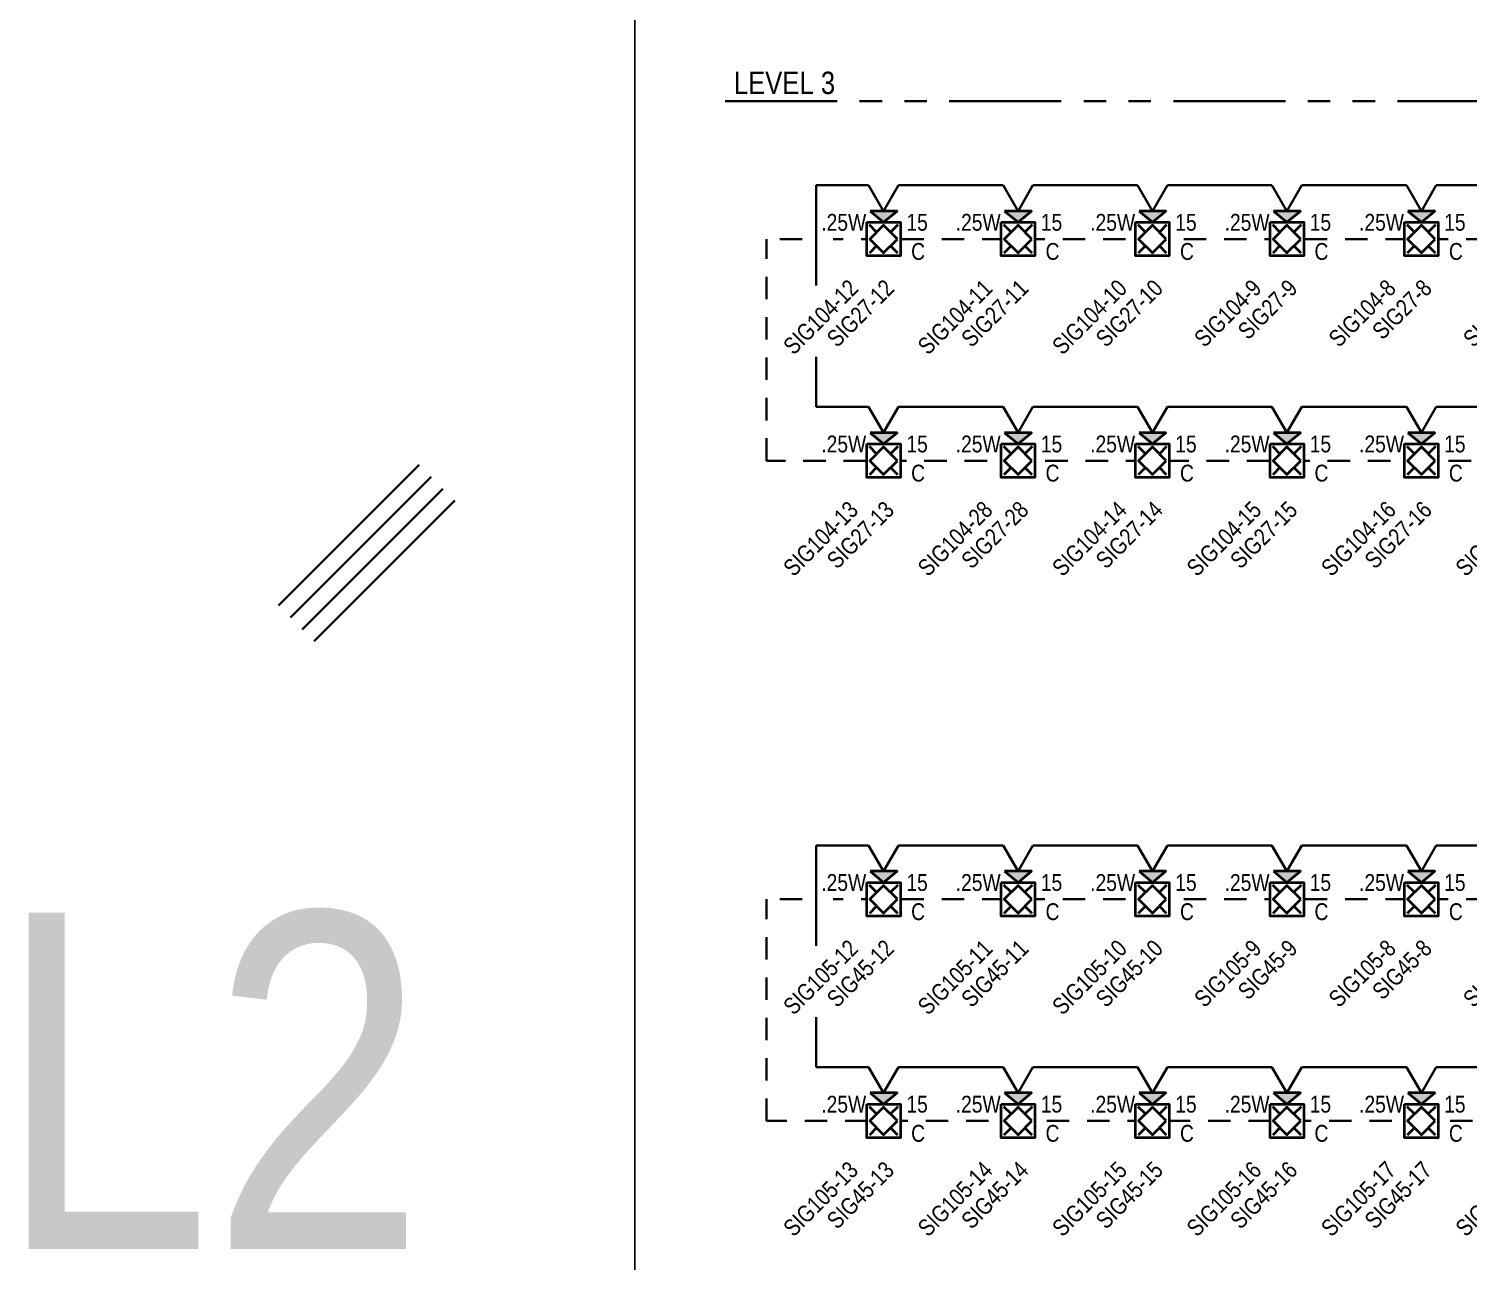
# Model space of a CAD drawing. Header units: inches. Extents: x 84 to 207, y -12 to 77.
# Drawn here: x 115.13 to 123.16, y 10.21 to 17.08 of the extents above; entities that cross this region are included whole.
import ezdxf
from ezdxf.enums import TextEntityAlignment as Align

# ---------------------------------------------------------------- set-up
doc = ezdxf.new("R2010")
doc.units = ezdxf.units.IN
doc.header["$MEASUREMENT"] = 0
doc.set_wipeout_variables(frame=1)
doc.linetypes.add('HIDDEN2', pattern=[0.1875, 0.125, -0.0625])
doc.linetypes.add('PHANTOM2', pattern=[1.25, 0.625, -0.125, 0.125, -0.125, 0.125, -0.125])
for name, color, linetype, lineweight in [('F-ALRM-INDC', 83, 'Continuous', 40), ('F-ALRM-WIRE-DTCT', 151, 'Continuous', 35), ('F-ALRM-WIRE-INDC', 3, 'Continuous', 35), ('F-ALRM-WIRE-SPKR', 221, 'HIDDEN2', 35), ('F-ANNO-INDC', 3, 'Continuous', 25), ('F-ANNO-INDC-ADDR', 91, 'Continuous', 25), ('F-ANNO-INDC-CAND', 120, 'Continuous', 25), ('F-ANNO-INDC-DESC', 111, 'Continuous', 25), ('F-ANNO-INDC-NOTE', 110, 'Continuous', 25), ('F-ANNO-SPKR-ADDR', 210, 'Continuous', 25), ('F-ANNO-SPKR-WATT', 220, 'Continuous', 25), ('F-ANNO-TEXT', 7, 'Continuous', 25), ('F-ANNO-WIPE', 7, 'Continuous', 0)]:
    doc.layers.add(name, color=color, linetype=linetype, lineweight=lineweight)
doc.styles.add('Body', font='', dxfattribs={"height": 0.09375})
doc.styles.get("Standard").update_dxf_attribs({"font": 'arial.ttf'})
doc.styles.get('Body').set_extended_font_data('Arial Narrow')

# ---------------------------------------------------------------- blocks, each defined once
blk = doc.blocks.new('*U22')
at = {"color": 0, "linetype": 'ByBlock', "lineweight": -2, "style": 'Body', "flags": 9}
blk.add_attdef('WIREDROP', text='', height=0.00938, dxfattribs=at).set_placement((0, -0.1449), align=Align.MIDDLE_CENTER)
at = {"layer": 'F-ANNO-INDC-ADDR', "style": 'Body', "flags": 8}
blk.add_attdef('NACTAG', text='', height=0.0938, rotation=45, dxfattribs=at).set_placement((-0.2007, -0.2176), align=Align.TOP_RIGHT)
at = {"layer": 'F-ANNO-INDC-DESC', "lineweight": 30, "flags": 51}
blk.add_attdef('DESCRIPTION', text='', height=0.0938, rotation=45, dxfattribs=at).set_placement((0.2007, -0.2176), align=Align.TOP_RIGHT)
at = {"layer": 'F-ANNO-INDC-NOTE', "lineweight": 30, "flags": 104}
blk.add_attdef('NOTES', text='', height=0.0938, dxfattribs=at).set_placement((-0.1927, -0.0693), align=Align.MIDDLE_RIGHT)
at = {"layer": 'F-ANNO-SPKR-ADDR', "style": 'Body', "flags": 8}
blk.add_attdef('SPEAKTAG', text='', height=0.0938, rotation=45, dxfattribs=at).set_placement((0, -0.2176), align=Align.TOP_RIGHT)
at = {"linetype": 'ByBlock', "ltscale": 0.5}
blk.add_wipeout([(-0.0938, 0.0937), (0.0937, 0.0937), (0.0937, -0.0938), (-0.0938, -0.0938)], dxfattribs=at).dxf.layer = 'F-ANNO-WIPE'
at = {"color": 0, "linetype": 'ByBlock', "lineweight": -2, "ltscale": 0.5}
for p, q in [((-0.0387, -0.0387), (-0.0793, -0.0793)), ((0.0793, -0.0793), (0.0387, -0.0387))]:
    blk.add_line(p, q, dxfattribs=at)
at = {"color": 0, "linetype": 'ByBlock', "lineweight": -2, "style": 'Body', "flags": 9}
blk.add_attdef('WIRE', (-0.0007, 0), '', height=0.00938, dxfattribs=at)
for tag, p in [('CONNFROM_SPEAK', (0, -0.1336)), ('CONNFROM_NAC', (0, -0.121)), ('ELEVATION', (0, -0.1084)), ('PID', (0, -0.0962))]:
    blk.add_attdef(tag, text='', height=0.00938, dxfattribs=at).set_placement(p, align=Align.MIDDLE_CENTER)
at = {"layer": 'F-ANNO-INDC', "style": 'Body', "flags": 8}
blk.add_attdef('CEIL', text='', height=0.0938, dxfattribs=at).set_placement((0.1927, -0.0693), align=Align.MIDDLE_CENTER)
at = {"layer": 'F-ANNO-INDC-NOTE', "style": 'Body'}
blk.add_attdef('NOTE', text='', height=0.0938, dxfattribs=at).set_placement((-0.1927, -0.0693), align=Align.MIDDLE_CENTER)
at = {"linetype": 'ByBlock'}
blk.add_wipeout([(-0.075, 0.1562), (0, 0.0937), (0.075, 0.1562)], dxfattribs=at).dxf.layer = 'F-ANNO-WIPE'
h = blk.add_hatch(color=0)
h.dxf.hatch_style = 1
h.paths.add_polyline_path([(0.075, 0.1562), (-0.075, 0.1562), (0, 0.0937)])
at = {"color": 0, "linetype": 'ByBlock', "lineweight": -2, "ltscale": 0.5}
for p, q in [((-0.0387, 0.0387), (-0.0793, 0.0793)), ((0.0793, 0.0793), (0.0387, 0.0387))]:
    blk.add_line(p, q, dxfattribs=at)
for points in [[(-0.0938, 0.0937), (0.0937, 0.0937), (0.0937, -0.0938), (-0.0938, -0.0938)], [(0.0774, 0), (0, 0.0774), (-0.0774, 0), (0, -0.0774)]]:
    blk.add_lwpolyline(points, close=True, dxfattribs=at)
at = {"color": 0, "linetype": 'ByBlock', "lineweight": -2}
blk.add_lwpolyline([(-0.075, 0.1562), (0, 0.0937), (0.075, 0.1562)], close=True, dxfattribs=at)
at = {"layer": 'F-ANNO-INDC', "style": 'Body', "flags": 8}
for tag, p in [('WG', (-0.1927, 0.229)), ('WP', (0.1927, 0.229))]:
    blk.add_attdef(tag, text='', height=0.0938, dxfattribs=at).set_placement(p, align=Align.MIDDLE_CENTER)
at = {"layer": 'F-ANNO-INDC-CAND', "style": 'Body', "flags": 8}
blk.add_attdef('CD', text='', height=0.0938, dxfattribs=at).set_placement((0.1871, 0.0933), align=Align.MIDDLE_CENTER)
at = {"layer": 'F-ANNO-SPKR-WATT', "linetype": 'Continuous', "style": 'Body', "flags": 8}
blk.add_attdef('WATT', text='', height=0.0938, dxfattribs=at).set_placement((-0.2221, 0.0933), align=Align.MIDDLE_CENTER)
blk = doc.blocks.new('*U64')
at = {"color": 0, "linetype": 'ByBlock', "lineweight": -2}
for points in [[(0, 0.1557), (-0.0833, 0.3)], [(0, 0.1557), (0.0833, 0.3)], [(0.0833, 0.3), (0.6667, 0.3)]]:
    blk.add_lwpolyline(points, dxfattribs=at)

msp = doc.modelspace()

# ---------------------------------------------------------------- linework, layer by layer
at = {"layer": 'F-ALRM-WIRE-DTCT', "color": 251, "linetype": 'PHANTOM2', "true_color": 0x636466}
msp.add_line((119.0119, 16.679), (147.5653, 16.679), dxfattribs=at)
at = {"layer": 'F-ALRM-WIRE-INDC'}
for p, q in [((119.8121, 16.2102), (119.5204, 16.2102)), ((119.8121, 14.9743), (119.5204, 14.9743)), ((117.3049, 14.6502), (116.5202, 13.8655)), ((117.3712, 14.5839), (116.5865, 13.7992)), ((117.4375, 14.5176), (116.6527, 13.7329)), ((117.5038, 14.4513), (116.719, 13.6666)), ((119.8121, 12.5289), (119.5204, 12.5289)), ((119.8121, 11.293), (119.5204, 11.293))]:
    msp.add_line(p, q, dxfattribs=at)
at = {"layer": 'F-ALRM-WIRE-SPKR'}
for p, q in [((119.2429, 14.6737), (119.2429, 15.9097)), ((119.2429, 10.9924), (119.2429, 12.2284))]:
    msp.add_line(p, q, dxfattribs=at)
for points in [[(128.8954, 15.9097), (119.6141, 15.9097)], [(128.7978, 14.6737), (119.2429, 14.6737)], [(128.8954, 12.2284), (119.6141, 12.2284)], [(129.9305, 10.9924), (119.2429, 10.9924)]]:
    msp.add_lwpolyline(points, dxfattribs=at)

# ---------------------------------------------------------------- texts
at = {"layer": 'Defpoints', "color": 6, "style": 'Body'}
msp.add_text('L2', height=1.875, dxfattribs=at).set_placement((114.9507, 10.2789))
at = {"layer": 'F-ANNO-TEXT', "insert": (119.06, 16.7162), "char_height": 0.125, "width": 0.859512, "attachment_point": 7, "style": 'Body'}
msp.add_mtext('LEVEL 3', dxfattribs=at)

# ---------------------------------------------------------------- next in the draw order: block references
at = {"layer": 'F-ALRM-INDC'}
ref = msp.add_blockref('*U22', (123.6454, 15.9097), dxfattribs=at)
ref.add_attrib('CEIL', 'C', dxfattribs={"layer": 'F-ANNO-INDC', "height": 0.0938, "style": 'Body'}).set_placement((123.838, 15.8404), align=Align.MIDDLE_CENTER)
ref.add_attrib('NACTAG', 'SIG104-7', dxfattribs={"layer": 'F-ANNO-INDC-ADDR', "height": 0.09375, "rotation": 45, "style": 'Body'}).set_placement((123.4447, 15.6921), align=Align.TOP_RIGHT)
ref.add_attrib('CD', '15', dxfattribs={"layer": 'F-ANNO-INDC-CAND', "height": 0.09375, "style": 'Body'}).set_placement((123.8324, 16.003), align=Align.MIDDLE_CENTER)
ref.add_attrib('SPEAKTAG', 'SIG27-7', dxfattribs={"layer": 'F-ANNO-SPKR-ADDR', "height": 0.09375, "rotation": 45, "style": 'Body'}).set_placement((123.6454, 15.6921), align=Align.TOP_RIGHT)
ref.add_attrib('WATT', '.25W', dxfattribs={"layer": 'F-ANNO-SPKR-WATT', "linetype": 'Continuous', "height": 0.09375, "style": 'Body'}).set_placement((123.4233, 16.003), align=Align.MIDDLE_CENTER)
ref = msp.add_blockref('*U22', (119.8954, 14.6737), dxfattribs=at)
ref.add_attrib('CEIL', 'C', dxfattribs={"layer": 'F-ANNO-INDC', "height": 0.0938, "style": 'Body'}).set_placement((120.088, 14.6045), align=Align.MIDDLE_CENTER)
ref.add_attrib('NACTAG', 'SIG104-13', dxfattribs={"layer": 'F-ANNO-INDC-ADDR', "height": 0.09375, "rotation": 45, "style": 'Body'}).set_placement((119.6947, 14.4561), align=Align.TOP_RIGHT)
ref.add_attrib('CD', '15', dxfattribs={"layer": 'F-ANNO-INDC-CAND', "height": 0.09375, "style": 'Body'}).set_placement((120.0824, 14.767), align=Align.MIDDLE_CENTER)
ref.add_attrib('SPEAKTAG', 'SIG27-13', dxfattribs={"layer": 'F-ANNO-SPKR-ADDR', "height": 0.09375, "rotation": 45, "style": 'Body'}).set_placement((119.8954, 14.4561), align=Align.TOP_RIGHT)
ref.add_attrib('WATT', '.25W', dxfattribs={"layer": 'F-ANNO-SPKR-WATT', "linetype": 'Continuous', "height": 0.09375, "style": 'Body'}).set_placement((119.6733, 14.767), align=Align.MIDDLE_CENTER)
ref = msp.add_blockref('*U22', (121.3954, 14.6737), dxfattribs=at)
ref.add_attrib('CEIL', 'C', dxfattribs={"layer": 'F-ANNO-INDC', "height": 0.0938, "style": 'Body'}).set_placement((121.588, 14.6045), align=Align.MIDDLE_CENTER)
ref.add_attrib('NACTAG', 'SIG104-14', dxfattribs={"layer": 'F-ANNO-INDC-ADDR', "height": 0.09375, "rotation": 45, "style": 'Body'}).set_placement((121.1947, 14.4561), align=Align.TOP_RIGHT)
ref.add_attrib('CD', '15', dxfattribs={"layer": 'F-ANNO-INDC-CAND', "height": 0.09375, "style": 'Body'}).set_placement((121.5824, 14.767), align=Align.MIDDLE_CENTER)
ref.add_attrib('SPEAKTAG', 'SIG27-14', dxfattribs={"layer": 'F-ANNO-SPKR-ADDR', "height": 0.09375, "rotation": 45, "style": 'Body'}).set_placement((121.3954, 14.4561), align=Align.TOP_RIGHT)
ref.add_attrib('WATT', '.25W', dxfattribs={"layer": 'F-ANNO-SPKR-WATT', "linetype": 'Continuous', "height": 0.09375, "style": 'Body'}).set_placement((121.1733, 14.767), align=Align.MIDDLE_CENTER)
ref = msp.add_blockref('*U22', (123.6454, 12.2284), dxfattribs=at)
ref.add_attrib('CEIL', 'C', dxfattribs={"layer": 'F-ANNO-INDC', "height": 0.0938, "style": 'Body'}).set_placement((123.838, 12.1591), align=Align.MIDDLE_CENTER)
ref.add_attrib('NACTAG', 'SIG105-7', dxfattribs={"layer": 'F-ANNO-INDC-ADDR', "height": 0.09375, "rotation": 45, "style": 'Body'}).set_placement((123.4447, 12.0108), align=Align.TOP_RIGHT)
ref.add_attrib('CD', '15', dxfattribs={"layer": 'F-ANNO-INDC-CAND', "height": 0.09375, "style": 'Body'}).set_placement((123.8324, 12.3217), align=Align.MIDDLE_CENTER)
ref.add_attrib('SPEAKTAG', 'SIG45-7', dxfattribs={"layer": 'F-ANNO-SPKR-ADDR', "height": 0.09375, "rotation": 45, "style": 'Body'}).set_placement((123.6454, 12.0108), align=Align.TOP_RIGHT)
ref.add_attrib('WATT', '.25W', dxfattribs={"layer": 'F-ANNO-SPKR-WATT', "linetype": 'Continuous', "height": 0.09375, "style": 'Body'}).set_placement((123.4233, 12.3217), align=Align.MIDDLE_CENTER)
ref = msp.add_blockref('*U22', (119.8954, 10.9924), dxfattribs=at)
ref.add_attrib('CEIL', 'C', dxfattribs={"layer": 'F-ANNO-INDC', "height": 0.0938, "style": 'Body'}).set_placement((120.088, 10.9231), align=Align.MIDDLE_CENTER)
ref.add_attrib('NACTAG', 'SIG105-13', dxfattribs={"layer": 'F-ANNO-INDC-ADDR', "height": 0.09375, "rotation": 45, "style": 'Body'}).set_placement((119.6947, 10.7748), align=Align.TOP_RIGHT)
ref.add_attrib('CD', '15', dxfattribs={"layer": 'F-ANNO-INDC-CAND', "height": 0.09375, "style": 'Body'}).set_placement((120.0824, 11.0857), align=Align.MIDDLE_CENTER)
ref.add_attrib('SPEAKTAG', 'SIG45-13', dxfattribs={"layer": 'F-ANNO-SPKR-ADDR', "height": 0.09375, "rotation": 45, "style": 'Body'}).set_placement((119.8954, 10.7748), align=Align.TOP_RIGHT)
ref.add_attrib('WATT', '.25W', dxfattribs={"layer": 'F-ANNO-SPKR-WATT', "linetype": 'Continuous', "height": 0.09375, "style": 'Body'}).set_placement((119.6733, 11.0857), align=Align.MIDDLE_CENTER)

# ---------------------------------------------------------------- next in the draw order: block references
ref = msp.add_blockref('*U22', (122.8954, 15.9097), dxfattribs=at)
ref.add_attrib('CEIL', 'C', dxfattribs={"layer": 'F-ANNO-INDC', "height": 0.0938, "style": 'Body'}).set_placement((123.088, 15.8404), align=Align.MIDDLE_CENTER)
ref.add_attrib('NACTAG', 'SIG104-8', dxfattribs={"layer": 'F-ANNO-INDC-ADDR', "height": 0.09375, "rotation": 45, "style": 'Body'}).set_placement((122.6947, 15.6921), align=Align.TOP_RIGHT)
ref.add_attrib('CD', '15', dxfattribs={"layer": 'F-ANNO-INDC-CAND', "height": 0.09375, "style": 'Body'}).set_placement((123.0824, 16.003), align=Align.MIDDLE_CENTER)
ref.add_attrib('SPEAKTAG', 'SIG27-8', dxfattribs={"layer": 'F-ANNO-SPKR-ADDR', "height": 0.09375, "rotation": 45, "style": 'Body'}).set_placement((122.8954, 15.6921), align=Align.TOP_RIGHT)
ref.add_attrib('WATT', '.25W', dxfattribs={"layer": 'F-ANNO-SPKR-WATT', "linetype": 'Continuous', "height": 0.09375, "style": 'Body'}).set_placement((122.6733, 16.003), align=Align.MIDDLE_CENTER)
ref = msp.add_blockref('*U22', (120.6454, 14.6737), dxfattribs=at)
ref.add_attrib('CEIL', 'C', dxfattribs={"layer": 'F-ANNO-INDC', "height": 0.0938, "style": 'Body'}).set_placement((120.838, 14.6045), align=Align.MIDDLE_CENTER)
ref.add_attrib('NACTAG', 'SIG104-28', dxfattribs={"layer": 'F-ANNO-INDC-ADDR', "height": 0.09375, "rotation": 45, "style": 'Body'}).set_placement((120.4447, 14.4561), align=Align.TOP_RIGHT)
ref.add_attrib('CD', '15', dxfattribs={"layer": 'F-ANNO-INDC-CAND', "height": 0.09375, "style": 'Body'}).set_placement((120.8324, 14.767), align=Align.MIDDLE_CENTER)
ref.add_attrib('SPEAKTAG', 'SIG27-28', dxfattribs={"layer": 'F-ANNO-SPKR-ADDR', "height": 0.09375, "rotation": 45, "style": 'Body'}).set_placement((120.6454, 14.4561), align=Align.TOP_RIGHT)
ref.add_attrib('WATT', '.25W', dxfattribs={"layer": 'F-ANNO-SPKR-WATT', "linetype": 'Continuous', "height": 0.09375, "style": 'Body'}).set_placement((120.4233, 14.767), align=Align.MIDDLE_CENTER)
ref = msp.add_blockref('*U22', (122.1454, 14.6737), dxfattribs=at)
ref.add_attrib('CEIL', 'C', dxfattribs={"layer": 'F-ANNO-INDC', "height": 0.0938, "style": 'Body'}).set_placement((122.338, 14.6045), align=Align.MIDDLE_CENTER)
ref.add_attrib('NACTAG', 'SIG104-15', dxfattribs={"layer": 'F-ANNO-INDC-ADDR', "height": 0.09375, "rotation": 45, "style": 'Body'}).set_placement((121.9447, 14.4561), align=Align.TOP_RIGHT)
ref.add_attrib('CD', '15', dxfattribs={"layer": 'F-ANNO-INDC-CAND', "height": 0.09375, "style": 'Body'}).set_placement((122.3324, 14.767), align=Align.MIDDLE_CENTER)
ref.add_attrib('SPEAKTAG', 'SIG27-15', dxfattribs={"layer": 'F-ANNO-SPKR-ADDR', "height": 0.09375, "rotation": 45, "style": 'Body'}).set_placement((122.1454, 14.4561), align=Align.TOP_RIGHT)
ref.add_attrib('WATT', '.25W', dxfattribs={"layer": 'F-ANNO-SPKR-WATT', "linetype": 'Continuous', "height": 0.09375, "style": 'Body'}).set_placement((121.9233, 14.767), align=Align.MIDDLE_CENTER)
ref = msp.add_blockref('*U22', (122.8954, 12.2284), dxfattribs=at)
ref.add_attrib('CEIL', 'C', dxfattribs={"layer": 'F-ANNO-INDC', "height": 0.0938, "style": 'Body'}).set_placement((123.088, 12.1591), align=Align.MIDDLE_CENTER)
ref.add_attrib('NACTAG', 'SIG105-8', dxfattribs={"layer": 'F-ANNO-INDC-ADDR', "height": 0.09375, "rotation": 45, "style": 'Body'}).set_placement((122.6947, 12.0108), align=Align.TOP_RIGHT)
ref.add_attrib('CD', '15', dxfattribs={"layer": 'F-ANNO-INDC-CAND', "height": 0.09375, "style": 'Body'}).set_placement((123.0824, 12.3217), align=Align.MIDDLE_CENTER)
ref.add_attrib('SPEAKTAG', 'SIG45-8', dxfattribs={"layer": 'F-ANNO-SPKR-ADDR', "height": 0.09375, "rotation": 45, "style": 'Body'}).set_placement((122.8954, 12.0108), align=Align.TOP_RIGHT)
ref.add_attrib('WATT', '.25W', dxfattribs={"layer": 'F-ANNO-SPKR-WATT', "linetype": 'Continuous', "height": 0.09375, "style": 'Body'}).set_placement((122.6733, 12.3217), align=Align.MIDDLE_CENTER)
ref = msp.add_blockref('*U22', (120.6454, 10.9924), dxfattribs=at)
ref.add_attrib('CEIL', 'C', dxfattribs={"layer": 'F-ANNO-INDC', "height": 0.0938, "style": 'Body'}).set_placement((120.838, 10.9231), align=Align.MIDDLE_CENTER)
ref.add_attrib('NACTAG', 'SIG105-14', dxfattribs={"layer": 'F-ANNO-INDC-ADDR', "height": 0.09375, "rotation": 45, "style": 'Body'}).set_placement((120.4447, 10.7748), align=Align.TOP_RIGHT)
ref.add_attrib('CD', '15', dxfattribs={"layer": 'F-ANNO-INDC-CAND', "height": 0.09375, "style": 'Body'}).set_placement((120.8324, 11.0857), align=Align.MIDDLE_CENTER)
ref.add_attrib('SPEAKTAG', 'SIG45-14', dxfattribs={"layer": 'F-ANNO-SPKR-ADDR', "height": 0.09375, "rotation": 45, "style": 'Body'}).set_placement((120.6454, 10.7748), align=Align.TOP_RIGHT)
ref.add_attrib('WATT', '.25W', dxfattribs={"layer": 'F-ANNO-SPKR-WATT', "linetype": 'Continuous', "height": 0.09375, "style": 'Body'}).set_placement((120.4233, 11.0857), align=Align.MIDDLE_CENTER)

# ---------------------------------------------------------------- next in the draw order: block references
ref = msp.add_blockref('*U22', (122.1454, 15.9097), dxfattribs=at)
ref.add_attrib('CEIL', 'C', dxfattribs={"layer": 'F-ANNO-INDC', "height": 0.0938, "style": 'Body'}).set_placement((122.338, 15.8404), align=Align.MIDDLE_CENTER)
ref.add_attrib('NACTAG', 'SIG104-9', dxfattribs={"layer": 'F-ANNO-INDC-ADDR', "height": 0.09375, "rotation": 45, "style": 'Body'}).set_placement((121.9447, 15.6921), align=Align.TOP_RIGHT)
ref.add_attrib('CD', '15', dxfattribs={"layer": 'F-ANNO-INDC-CAND', "height": 0.09375, "style": 'Body'}).set_placement((122.3324, 16.003), align=Align.MIDDLE_CENTER)
ref.add_attrib('SPEAKTAG', 'SIG27-9', dxfattribs={"layer": 'F-ANNO-SPKR-ADDR', "height": 0.09375, "rotation": 45, "style": 'Body'}).set_placement((122.1454, 15.6921), align=Align.TOP_RIGHT)
ref.add_attrib('WATT', '.25W', dxfattribs={"layer": 'F-ANNO-SPKR-WATT', "linetype": 'Continuous', "height": 0.09375, "style": 'Body'}).set_placement((121.9233, 16.003), align=Align.MIDDLE_CENTER)
ref = msp.add_blockref('*U22', (122.8954, 14.6737), dxfattribs=at)
ref.add_attrib('CEIL', 'C', dxfattribs={"layer": 'F-ANNO-INDC', "height": 0.0938, "style": 'Body'}).set_placement((123.088, 14.6045), align=Align.MIDDLE_CENTER)
ref.add_attrib('NACTAG', 'SIG104-16', dxfattribs={"layer": 'F-ANNO-INDC-ADDR', "height": 0.09375, "rotation": 45, "style": 'Body'}).set_placement((122.6947, 14.4561), align=Align.TOP_RIGHT)
ref.add_attrib('CD', '15', dxfattribs={"layer": 'F-ANNO-INDC-CAND', "height": 0.09375, "style": 'Body'}).set_placement((123.0824, 14.767), align=Align.MIDDLE_CENTER)
ref.add_attrib('SPEAKTAG', 'SIG27-16', dxfattribs={"layer": 'F-ANNO-SPKR-ADDR', "height": 0.09375, "rotation": 45, "style": 'Body'}).set_placement((122.8954, 14.4561), align=Align.TOP_RIGHT)
ref.add_attrib('WATT', '.25W', dxfattribs={"layer": 'F-ANNO-SPKR-WATT', "linetype": 'Continuous', "height": 0.09375, "style": 'Body'}).set_placement((122.6733, 14.767), align=Align.MIDDLE_CENTER)
ref = msp.add_blockref('*U22', (122.1454, 12.2284), dxfattribs=at)
ref.add_attrib('CEIL', 'C', dxfattribs={"layer": 'F-ANNO-INDC', "height": 0.0938, "style": 'Body'}).set_placement((122.338, 12.1591), align=Align.MIDDLE_CENTER)
ref.add_attrib('NACTAG', 'SIG105-9', dxfattribs={"layer": 'F-ANNO-INDC-ADDR', "height": 0.09375, "rotation": 45, "style": 'Body'}).set_placement((121.9447, 12.0108), align=Align.TOP_RIGHT)
ref.add_attrib('CD', '15', dxfattribs={"layer": 'F-ANNO-INDC-CAND', "height": 0.09375, "style": 'Body'}).set_placement((122.3324, 12.3217), align=Align.MIDDLE_CENTER)
ref.add_attrib('SPEAKTAG', 'SIG45-9', dxfattribs={"layer": 'F-ANNO-SPKR-ADDR', "height": 0.09375, "rotation": 45, "style": 'Body'}).set_placement((122.1454, 12.0108), align=Align.TOP_RIGHT)
ref.add_attrib('WATT', '.25W', dxfattribs={"layer": 'F-ANNO-SPKR-WATT', "linetype": 'Continuous', "height": 0.09375, "style": 'Body'}).set_placement((121.9233, 12.3217), align=Align.MIDDLE_CENTER)
ref = msp.add_blockref('*U22', (121.3954, 10.9924), dxfattribs=at)
ref.add_attrib('CEIL', 'C', dxfattribs={"layer": 'F-ANNO-INDC', "height": 0.0938, "style": 'Body'}).set_placement((121.588, 10.9231), align=Align.MIDDLE_CENTER)
ref.add_attrib('NACTAG', 'SIG105-15', dxfattribs={"layer": 'F-ANNO-INDC-ADDR', "height": 0.09375, "rotation": 45, "style": 'Body'}).set_placement((121.1947, 10.7748), align=Align.TOP_RIGHT)
ref.add_attrib('CD', '15', dxfattribs={"layer": 'F-ANNO-INDC-CAND', "height": 0.09375, "style": 'Body'}).set_placement((121.5824, 11.0857), align=Align.MIDDLE_CENTER)
ref.add_attrib('SPEAKTAG', 'SIG45-15', dxfattribs={"layer": 'F-ANNO-SPKR-ADDR', "height": 0.09375, "rotation": 45, "style": 'Body'}).set_placement((121.3954, 10.7748), align=Align.TOP_RIGHT)
ref.add_attrib('WATT', '.25W', dxfattribs={"layer": 'F-ANNO-SPKR-WATT', "linetype": 'Continuous', "height": 0.09375, "style": 'Body'}).set_placement((121.1733, 11.0857), align=Align.MIDDLE_CENTER)
at = {"layer": 'F-ALRM-WIRE-INDC'}
for p in [(122.8954, 15.9102), (119.8954, 14.6743), (120.6454, 14.6743), (121.3954, 14.6743), (122.8954, 12.2289), (119.8954, 10.993)]:
    msp.add_blockref('*U64', p, dxfattribs=at)

# ---------------------------------------------------------------- next in the draw order: block references
at = {"layer": 'F-ALRM-INDC'}
ref = msp.add_blockref('*U22', (121.3954, 15.9097), dxfattribs=at)
ref.add_attrib('CEIL', 'C', dxfattribs={"layer": 'F-ANNO-INDC', "height": 0.0938, "style": 'Body'}).set_placement((121.588, 15.8404), align=Align.MIDDLE_CENTER)
ref.add_attrib('NACTAG', 'SIG104-10', dxfattribs={"layer": 'F-ANNO-INDC-ADDR', "height": 0.09375, "rotation": 45, "style": 'Body'}).set_placement((121.1947, 15.6921), align=Align.TOP_RIGHT)
ref.add_attrib('CD', '15', dxfattribs={"layer": 'F-ANNO-INDC-CAND', "height": 0.09375, "style": 'Body'}).set_placement((121.5824, 16.003), align=Align.MIDDLE_CENTER)
ref.add_attrib('SPEAKTAG', 'SIG27-10', dxfattribs={"layer": 'F-ANNO-SPKR-ADDR', "height": 0.09375, "rotation": 45, "style": 'Body'}).set_placement((121.3954, 15.6921), align=Align.TOP_RIGHT)
ref.add_attrib('WATT', '.25W', dxfattribs={"layer": 'F-ANNO-SPKR-WATT', "linetype": 'Continuous', "height": 0.09375, "style": 'Body'}).set_placement((121.1733, 16.003), align=Align.MIDDLE_CENTER)
ref = msp.add_blockref('*U22', (123.6454, 14.6737), dxfattribs=at)
ref.add_attrib('CEIL', 'C', dxfattribs={"layer": 'F-ANNO-INDC', "height": 0.0938, "style": 'Body'}).set_placement((123.838, 14.6045), align=Align.MIDDLE_CENTER)
ref.add_attrib('NACTAG', 'SIG104-17', dxfattribs={"layer": 'F-ANNO-INDC-ADDR', "height": 0.09375, "rotation": 45, "style": 'Body'}).set_placement((123.4447, 14.4561), align=Align.TOP_RIGHT)
ref.add_attrib('CD', '15', dxfattribs={"layer": 'F-ANNO-INDC-CAND', "height": 0.09375, "style": 'Body'}).set_placement((123.8324, 14.767), align=Align.MIDDLE_CENTER)
ref.add_attrib('SPEAKTAG', 'SIG27-17', dxfattribs={"layer": 'F-ANNO-SPKR-ADDR', "height": 0.09375, "rotation": 45, "style": 'Body'}).set_placement((123.6454, 14.4561), align=Align.TOP_RIGHT)
ref.add_attrib('WATT', '.25W', dxfattribs={"layer": 'F-ANNO-SPKR-WATT', "linetype": 'Continuous', "height": 0.09375, "style": 'Body'}).set_placement((123.4233, 14.767), align=Align.MIDDLE_CENTER)
ref = msp.add_blockref('*U22', (121.3954, 12.2284), dxfattribs=at)
ref.add_attrib('CEIL', 'C', dxfattribs={"layer": 'F-ANNO-INDC', "height": 0.0938, "style": 'Body'}).set_placement((121.588, 12.1591), align=Align.MIDDLE_CENTER)
ref.add_attrib('NACTAG', 'SIG105-10', dxfattribs={"layer": 'F-ANNO-INDC-ADDR', "height": 0.09375, "rotation": 45, "style": 'Body'}).set_placement((121.1947, 12.0108), align=Align.TOP_RIGHT)
ref.add_attrib('CD', '15', dxfattribs={"layer": 'F-ANNO-INDC-CAND', "height": 0.09375, "style": 'Body'}).set_placement((121.5824, 12.3217), align=Align.MIDDLE_CENTER)
ref.add_attrib('SPEAKTAG', 'SIG45-10', dxfattribs={"layer": 'F-ANNO-SPKR-ADDR', "height": 0.09375, "rotation": 45, "style": 'Body'}).set_placement((121.3954, 12.0108), align=Align.TOP_RIGHT)
ref.add_attrib('WATT', '.25W', dxfattribs={"layer": 'F-ANNO-SPKR-WATT', "linetype": 'Continuous', "height": 0.09375, "style": 'Body'}).set_placement((121.1733, 12.3217), align=Align.MIDDLE_CENTER)
ref = msp.add_blockref('*U22', (122.1454, 10.9924), dxfattribs=at)
ref.add_attrib('CEIL', 'C', dxfattribs={"layer": 'F-ANNO-INDC', "height": 0.0938, "style": 'Body'}).set_placement((122.338, 10.9231), align=Align.MIDDLE_CENTER)
ref.add_attrib('NACTAG', 'SIG105-16', dxfattribs={"layer": 'F-ANNO-INDC-ADDR', "height": 0.09375, "rotation": 45, "style": 'Body'}).set_placement((121.9447, 10.7748), align=Align.TOP_RIGHT)
ref.add_attrib('CD', '15', dxfattribs={"layer": 'F-ANNO-INDC-CAND', "height": 0.09375, "style": 'Body'}).set_placement((122.3324, 11.0857), align=Align.MIDDLE_CENTER)
ref.add_attrib('SPEAKTAG', 'SIG45-16', dxfattribs={"layer": 'F-ANNO-SPKR-ADDR', "height": 0.09375, "rotation": 45, "style": 'Body'}).set_placement((122.1454, 10.7748), align=Align.TOP_RIGHT)
ref.add_attrib('WATT', '.25W', dxfattribs={"layer": 'F-ANNO-SPKR-WATT', "linetype": 'Continuous', "height": 0.09375, "style": 'Body'}).set_placement((121.9233, 11.0857), align=Align.MIDDLE_CENTER)
at = {"layer": 'F-ALRM-WIRE-INDC'}
for p in [(122.1454, 15.9102), (122.1454, 14.6743), (122.1454, 12.2289), (120.6454, 10.993)]:
    msp.add_blockref('*U64', p, dxfattribs=at)

# ---------------------------------------------------------------- next in the draw order: block references
at = {"layer": 'F-ALRM-INDC'}
ref = msp.add_blockref('*U22', (120.6454, 15.9097), dxfattribs=at)
ref.add_attrib('CEIL', 'C', dxfattribs={"layer": 'F-ANNO-INDC', "height": 0.0938, "style": 'Body'}).set_placement((120.838, 15.8404), align=Align.MIDDLE_CENTER)
ref.add_attrib('NACTAG', 'SIG104-11', dxfattribs={"layer": 'F-ANNO-INDC-ADDR', "height": 0.09375, "rotation": 45, "style": 'Body'}).set_placement((120.4447, 15.6921), align=Align.TOP_RIGHT)
ref.add_attrib('CD', '15', dxfattribs={"layer": 'F-ANNO-INDC-CAND', "height": 0.09375, "style": 'Body'}).set_placement((120.8324, 16.003), align=Align.MIDDLE_CENTER)
ref.add_attrib('SPEAKTAG', 'SIG27-11', dxfattribs={"layer": 'F-ANNO-SPKR-ADDR', "height": 0.09375, "rotation": 45, "style": 'Body'}).set_placement((120.6454, 15.6921), align=Align.TOP_RIGHT)
ref.add_attrib('WATT', '.25W', dxfattribs={"layer": 'F-ANNO-SPKR-WATT', "linetype": 'Continuous', "height": 0.09375, "style": 'Body'}).set_placement((120.4233, 16.003), align=Align.MIDDLE_CENTER)
ref = msp.add_blockref('*U22', (120.6454, 12.2284), dxfattribs=at)
ref.add_attrib('CEIL', 'C', dxfattribs={"layer": 'F-ANNO-INDC', "height": 0.0938, "style": 'Body'}).set_placement((120.838, 12.1591), align=Align.MIDDLE_CENTER)
ref.add_attrib('NACTAG', 'SIG105-11', dxfattribs={"layer": 'F-ANNO-INDC-ADDR', "height": 0.09375, "rotation": 45, "style": 'Body'}).set_placement((120.4447, 12.0108), align=Align.TOP_RIGHT)
ref.add_attrib('CD', '15', dxfattribs={"layer": 'F-ANNO-INDC-CAND', "height": 0.09375, "style": 'Body'}).set_placement((120.8324, 12.3217), align=Align.MIDDLE_CENTER)
ref.add_attrib('SPEAKTAG', 'SIG45-11', dxfattribs={"layer": 'F-ANNO-SPKR-ADDR', "height": 0.09375, "rotation": 45, "style": 'Body'}).set_placement((120.6454, 12.0108), align=Align.TOP_RIGHT)
ref.add_attrib('WATT', '.25W', dxfattribs={"layer": 'F-ANNO-SPKR-WATT', "linetype": 'Continuous', "height": 0.09375, "style": 'Body'}).set_placement((120.4233, 12.3217), align=Align.MIDDLE_CENTER)
ref = msp.add_blockref('*U22', (122.8954, 10.9924), dxfattribs=at)
ref.add_attrib('CEIL', 'C', dxfattribs={"layer": 'F-ANNO-INDC', "height": 0.0938, "style": 'Body'}).set_placement((123.088, 10.9231), align=Align.MIDDLE_CENTER)
ref.add_attrib('NACTAG', 'SIG105-17', dxfattribs={"layer": 'F-ANNO-INDC-ADDR', "height": 0.09375, "rotation": 45, "style": 'Body'}).set_placement((122.6947, 10.7748), align=Align.TOP_RIGHT)
ref.add_attrib('CD', '15', dxfattribs={"layer": 'F-ANNO-INDC-CAND', "height": 0.09375, "style": 'Body'}).set_placement((123.0824, 11.0857), align=Align.MIDDLE_CENTER)
ref.add_attrib('SPEAKTAG', 'SIG45-17', dxfattribs={"layer": 'F-ANNO-SPKR-ADDR', "height": 0.09375, "rotation": 45, "style": 'Body'}).set_placement((122.8954, 10.7748), align=Align.TOP_RIGHT)
ref.add_attrib('WATT', '.25W', dxfattribs={"layer": 'F-ANNO-SPKR-WATT', "linetype": 'Continuous', "height": 0.09375, "style": 'Body'}).set_placement((122.6733, 11.0857), align=Align.MIDDLE_CENTER)
at = {"layer": 'F-ALRM-WIRE-INDC'}
for p in [(121.3954, 15.9102), (122.8954, 14.6743), (121.3954, 12.2289), (121.3954, 10.993)]:
    msp.add_blockref('*U64', p, dxfattribs=at)

# ---------------------------------------------------------------- next in the draw order: block references
at = {"layer": 'F-ALRM-INDC'}
ref = msp.add_blockref('*U22', (119.8954, 15.9097), dxfattribs=at)
ref.add_attrib('CEIL', 'C', dxfattribs={"layer": 'F-ANNO-INDC', "height": 0.0938, "style": 'Body'}).set_placement((120.088, 15.8404), align=Align.MIDDLE_CENTER)
ref.add_attrib('NACTAG', 'SIG104-12', dxfattribs={"layer": 'F-ANNO-INDC-ADDR', "height": 0.09375, "rotation": 45, "style": 'Body'}).set_placement((119.6947, 15.6921), align=Align.TOP_RIGHT)
ref.add_attrib('CD', '15', dxfattribs={"layer": 'F-ANNO-INDC-CAND', "height": 0.09375, "style": 'Body'}).set_placement((120.0824, 16.003), align=Align.MIDDLE_CENTER)
ref.add_attrib('SPEAKTAG', 'SIG27-12', dxfattribs={"layer": 'F-ANNO-SPKR-ADDR', "height": 0.09375, "rotation": 45, "style": 'Body'}).set_placement((119.8954, 15.6921), align=Align.TOP_RIGHT)
ref.add_attrib('WATT', '.25W', dxfattribs={"layer": 'F-ANNO-SPKR-WATT', "linetype": 'Continuous', "height": 0.09375, "style": 'Body'}).set_placement((119.6733, 16.003), align=Align.MIDDLE_CENTER)
ref = msp.add_blockref('*U22', (119.8954, 12.2284), dxfattribs=at)
ref.add_attrib('CEIL', 'C', dxfattribs={"layer": 'F-ANNO-INDC', "height": 0.0938, "style": 'Body'}).set_placement((120.088, 12.1591), align=Align.MIDDLE_CENTER)
ref.add_attrib('NACTAG', 'SIG105-12', dxfattribs={"layer": 'F-ANNO-INDC-ADDR', "height": 0.09375, "rotation": 45, "style": 'Body'}).set_placement((119.6947, 12.0108), align=Align.TOP_RIGHT)
ref.add_attrib('CD', '15', dxfattribs={"layer": 'F-ANNO-INDC-CAND', "height": 0.09375, "style": 'Body'}).set_placement((120.0824, 12.3217), align=Align.MIDDLE_CENTER)
ref.add_attrib('SPEAKTAG', 'SIG45-12', dxfattribs={"layer": 'F-ANNO-SPKR-ADDR', "height": 0.09375, "rotation": 45, "style": 'Body'}).set_placement((119.8954, 12.0108), align=Align.TOP_RIGHT)
ref.add_attrib('WATT', '.25W', dxfattribs={"layer": 'F-ANNO-SPKR-WATT', "linetype": 'Continuous', "height": 0.09375, "style": 'Body'}).set_placement((119.6733, 12.3217), align=Align.MIDDLE_CENTER)
ref = msp.add_blockref('*U22', (123.6455, 10.9926), dxfattribs=at)
ref.add_attrib('CEIL', 'C', dxfattribs={"layer": 'F-ANNO-INDC', "height": 0.0938, "style": 'Body'}).set_placement((123.8381, 10.9233), align=Align.MIDDLE_CENTER)
ref.add_attrib('NACTAG', 'SIG105-18', dxfattribs={"layer": 'F-ANNO-INDC-ADDR', "height": 0.09375, "rotation": 45, "style": 'Body'}).set_placement((123.4448, 10.775), align=Align.TOP_RIGHT)
ref.add_attrib('CD', '15', dxfattribs={"layer": 'F-ANNO-INDC-CAND', "height": 0.09375, "style": 'Body'}).set_placement((123.8326, 11.0859), align=Align.MIDDLE_CENTER)
ref.add_attrib('SPEAKTAG', 'SIG45-18', dxfattribs={"layer": 'F-ANNO-SPKR-ADDR', "height": 0.09375, "rotation": 45, "style": 'Body'}).set_placement((123.6455, 10.775), align=Align.TOP_RIGHT)
ref.add_attrib('WATT', '.25W', dxfattribs={"layer": 'F-ANNO-SPKR-WATT', "linetype": 'Continuous', "height": 0.09375, "style": 'Body'}).set_placement((123.4234, 11.0859), align=Align.MIDDLE_CENTER)
at = {"layer": 'F-ALRM-WIRE-INDC'}
for p in [(120.6454, 15.9102), (120.6454, 12.2289), (122.1454, 10.993)]:
    msp.add_blockref('*U64', p, dxfattribs=at)

# ---------------------------------------------------------------- next in the draw order: linework, layer by layer
at = {"layer": 'Defpoints', "color": 1}
msp.add_lwpolyline([(118.5083, -6.1912), (154.2067, -6.1912), (154.2067, 23.9139), (118.5083, 23.9139)], close=True, dxfattribs=at)
at = {"layer": 'F-ALRM-WIRE-INDC'}
for p, q in [((119.5204, 16.2102), (119.5204, 15.6504)), ((119.5204, 15.2526), (119.5204, 14.9743)), ((119.5204, 12.5289), (119.5204, 11.9691)), ((119.5204, 11.5713), (119.5204, 11.293))]:
    msp.add_line(p, q, dxfattribs=at)
at = {"layer": 'F-ALRM-WIRE-SPKR'}
for points in [[(119.4411, 15.9097), (119.2429, 15.9097)], [(119.4411, 12.2284), (119.2429, 12.2284)]]:
    msp.add_lwpolyline(points, dxfattribs=at)

# ---------------------------------------------------------------- next in the draw order: block references
at = {"layer": 'F-ALRM-WIRE-INDC'}
for p in [(119.8954, 15.9102), (119.8954, 12.2289), (122.8954, 10.993)]:
    msp.add_blockref('*U64', p, dxfattribs=at)

doc.saveas('drawing.dxf')
